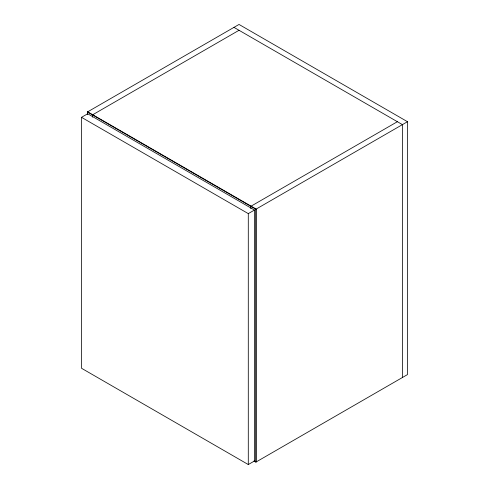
<?xml version="1.0" encoding="UTF-8"?>
<svg xmlns="http://www.w3.org/2000/svg" width="489" height="489" viewBox="0 0 489 489"><rect width="100%" height="100%" fill="white"/><g stroke="black" fill="none" stroke-linecap="round" stroke-linejoin="round"><path stroke-width="0.73" d="M87.415 114.273L87.415 111.981L239.023 24.45L407.484 121.706L407.484 374.586L255.869 462.117L253.974 461.023M81.516 117.329L87.69 113.766L254.469 210.05L254.469 460.986L248.29 464.55L81.516 368.266L81.516 117.329L248.29 213.62L254.469 210.05M239.023 30.287L92.464 114.903L92.464 117.195M397.374 121.706L250.814 206.321L250.814 208.614M87.415 111.981L255.869 209.243L407.484 121.706M233.974 27.366L402.429 124.628L402.429 377.502M254.256 460.864L255.521 461.592M256.15 461.958L256.15 209.078L87.69 111.822L87.69 114.114M255.869 209.243L255.869 462.117M248.29 213.62L248.29 464.55"/></g></svg>
